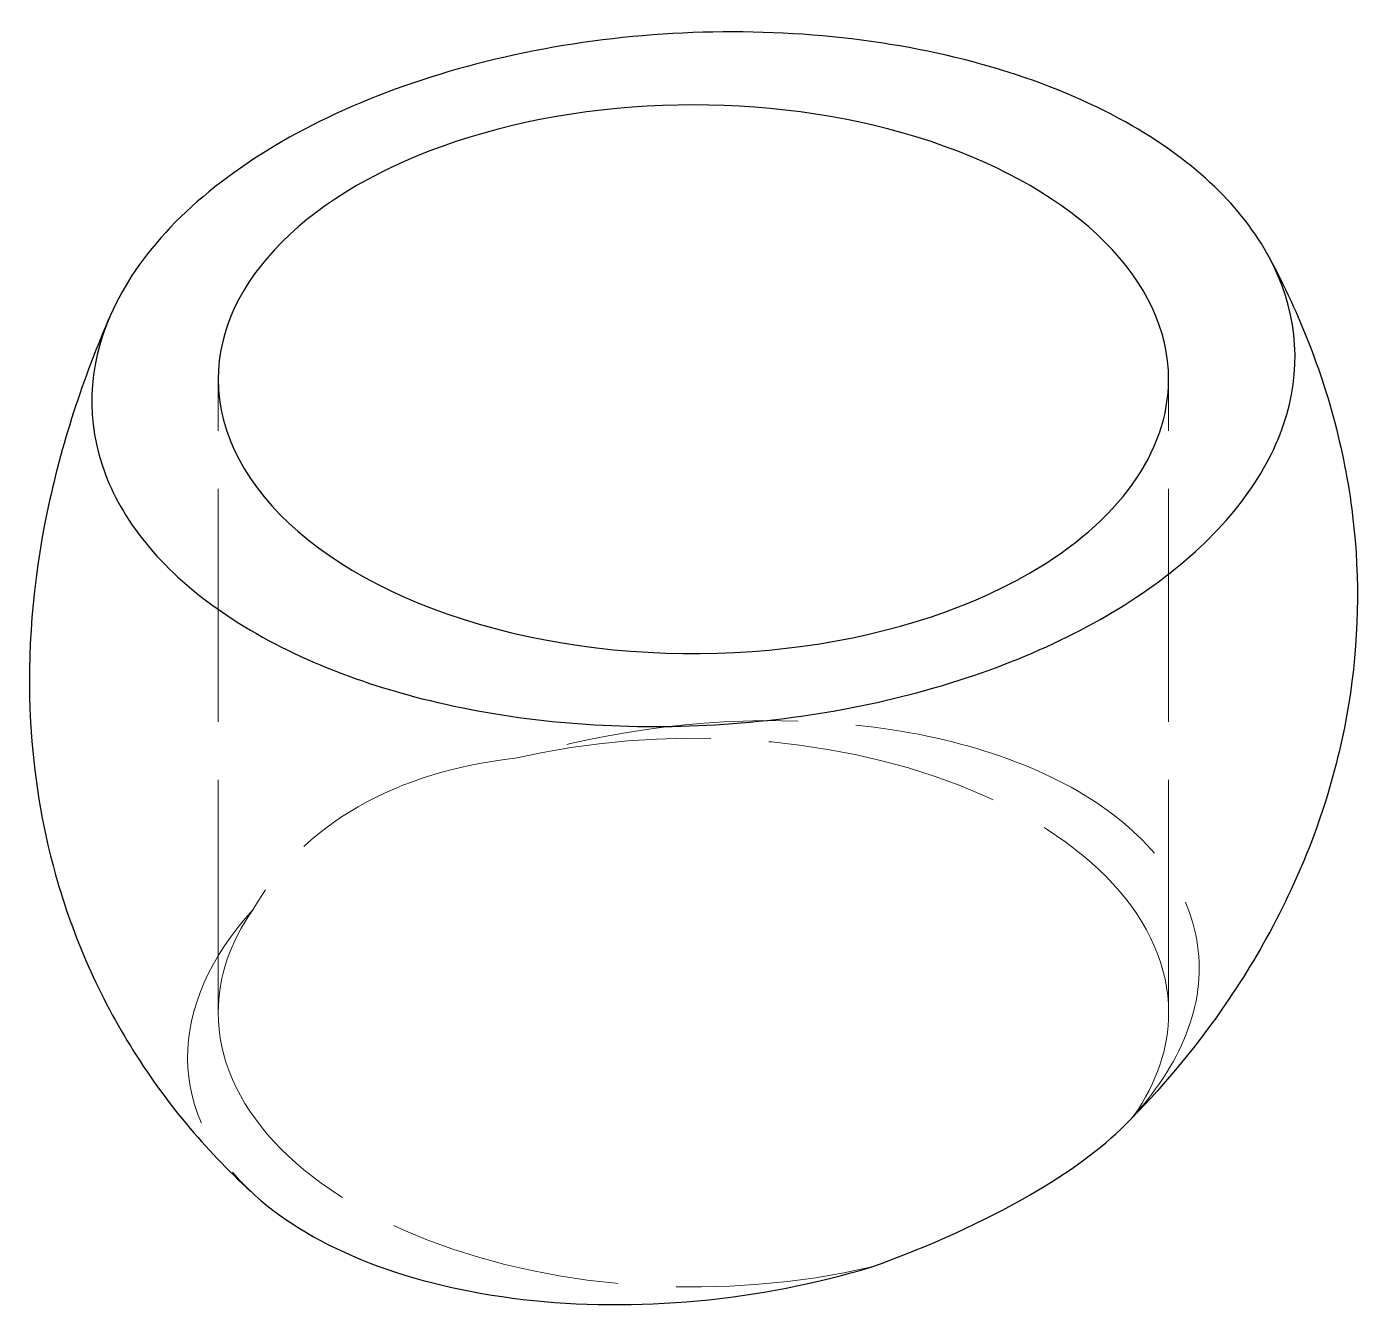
# Model space of a CAD drawing. Header units: millimetres. Extents: x -34.4 to 34.4, y -42.1 to 23.9.
import ezdxf

# ---------------------------------------------------------------- set-up
doc = ezdxf.new("R2010")
doc.units = ezdxf.units.MM
doc.linetypes.add('ACAD_ISO02W100', pattern=[15, 12, -3])
doc.layers.add('HIDDEN', color=7, linetype='ACAD_ISO02W100', lineweight=13)
doc.layers.add('VISIBLE', color=7, linetype='Continuous', lineweight=25)

msp = doc.modelspace()

# ---------------------------------------------------------------- linework, layer by layer
at = {"layer": 'HIDDEN'}
for p, q in [((-24.5, -26.944), (-24.5, 5.715)), ((24.5, -26.944), (24.5, 5.715))]:
    msp.add_line(p, q, dxfattribs=at)
for start_param, end_param in [(0, 1.955318), (2.757071, 3.141593), (3.141593, 5.09691), (5.898664, 6.283185)]:
    msp.add_ellipse((0, -26.944), major_axis=(24.5, 0), ratio=0.57735, start_param=start_param, end_param=end_param, dxfattribs=at)
for points, knots in [([(19.799, -15.513), (18.071, -14.515), (16.032, -13.696), (13.776, -13.095), (11.521, -12.493), (9.05, -12.109), (6.477, -11.96), (1.331, -11.656), (-4.22, -12.319), (-9.19, -13.832)], [0, 0, 0, 0, 0.0486353, 0.0486353, 0.0486353, 0.0972707, 0.0972707, 0.0972707, 0.1945414, 0.1945414, 0.1945414, 0.1945414]), ([(-9.19, -13.832), (-12.168, -14.159), (-14.956, -14.991), (-17.277, -16.326), (-19.634, -17.672), (-21.493, -19.524), (-22.711, -21.638)], [0, 0, 0, 0, 0.496666, 0.496666, 0.496666, 1, 1, 1, 1]), ([(22.711, -32.25), (24.017, -30.815), (24.966, -29.297), (25.514, -27.766), (26.064, -26.234), (26.212, -24.69), (25.953, -23.205), (25.695, -21.719), (25.03, -20.293), (23.987, -18.991), (22.946, -17.688), (21.528, -16.511), (19.799, -15.513)], [0, 0, 0, 0, 0.25, 0.25, 0.25, 0.5, 0.5, 0.5, 0.75, 0.75, 0.75, 1, 1, 1, 1]), ([(-22.711, -21.638), (-24.931, -24.073), (-26.104, -26.749), (-26.077, -29.319), (-26.06, -31.89), (-24.844, -34.348), (-22.586, -36.375)], [0, 0, 0, 0, 0.5, 0.5, 0.5, 1, 1, 1, 1])]:
    msp.add_open_spline(points, degree=3, knots=knots, dxfattribs=at)
msp.add_open_spline([(22.244, -32.746), (22.491, -32.498), (22.711, -32.25)], degree=2, dxfattribs=at)
at = {"layer": 'VISIBLE'}
for start_param, end_param in [(0, 3.141593), (3.141593, 5.497787), (5.497787, 6.283185)]:
    msp.add_ellipse((0, 5.715), major_axis=(24.5, 0), ratio=0.57735, start_param=start_param, end_param=end_param, dxfattribs=at)
for points, knots in [([(22.627, 18.779), (18.852, 20.965), (13.974, 22.508), (8.664, 23.196), (3.358, 23.893), (-2.364, 23.732), (-7.716, 22.737), (-13.072, 21.749), (-18.042, 19.93), (-21.944, 17.528), (-23.897, 16.329), (-25.587, 14.989), (-26.953, 13.554), (-28.321, 12.12), (-29.365, 10.592), (-30.049, 9.024)], [0, 0, 0, 0, 0.0850729, 0.0850729, 0.0850729, 0.1701458, 0.1701458, 0.1701458, 0.2552187, 0.2552187, 0.2552187, 0.2977551, 0.2977551, 0.2977551, 0.3402916, 0.3402916, 0.3402916, 0.3402916]), ([(-30.049, 9.024), (-31.234, 6.321), (-31.331, 3.5), (-30.332, 0.853), (-29.34, -1.795), (-27.253, -4.266), (-24.286, -6.303), (-21.325, -8.344), (-17.49, -9.949), (-13.174, -10.953), (-8.862, -11.96), (-4.078, -12.365), (0.686, -12.125), (5.45, -11.889), (10.185, -11.009), (14.403, -9.575), (18.625, -8.145), (22.323, -6.164), (25.116, -3.835), (27.915, -1.509), (29.804, 1.16), (30.589, 3.897), (31.381, 6.633), (31.067, 9.433), (29.68, 12.008)], [0, 0, 0, 0, 0.125, 0.125, 0.125, 0.25, 0.25, 0.25, 0.375, 0.375, 0.375, 0.5, 0.5, 0.5, 0.625, 0.625, 0.625, 0.75, 0.75, 0.75, 0.875, 0.875, 0.875, 1, 1, 1, 1]), ([(29.68, 12.008), (30.464, 10.549), (31.171, 9.025), (31.78, 7.447), (33.008, 4.272), (33.828, 0.868), (34.115, -2.608), (34.383, -5.819), (34.195, -9.084), (33.56, -12.261), (33.227, -13.929), (32.777, -15.566), (32.213, -17.171), (31.01, -20.598), (29.302, -23.842), (27.224, -26.808), (25.736, -28.935), (24.058, -30.921), (22.244, -32.746)], [0, 0, 0, 0, 0.106125, 0.106125, 0.106125, 0.319716, 0.319716, 0.319716, 0.517078, 0.517078, 0.517078, 0.620526, 0.620526, 0.620526, 0.841618, 0.841618, 0.841618, 1, 1, 1, 1]), ([(-30.049, 9.024), (-31.473, 5.762), (-32.609, 2.331), (-33.334, -1.2), (-34.06, -4.729), (-34.374, -8.357), (-34.174, -11.964), (-34.028, -14.623), (-33.603, -17.269), (-32.885, -19.833), (-31.988, -23.045), (-30.624, -26.127), (-28.864, -28.926), (-27.108, -31.727), (-24.956, -34.244), (-22.586, -36.375)], [0, 0, 0, 0, 0.166667, 0.166667, 0.166667, 0.333333, 0.333333, 0.333333, 0.666667, 0.666667, 0.666667, 0.833333, 0.833333, 0.833333, 1, 1, 1, 1]), ([(-22.586, -36.375), (-21.058, -37.752), (-19.059, -38.932), (-16.71, -39.842), (-14.362, -40.754), (-11.666, -41.396), (-8.785, -41.729), (-5.906, -42.063), (-2.843, -42.088), (0.216, -41.803), (3.275, -41.519), (6.328, -40.925), (9.19, -40.057)], [0, 0, 0, 0, 0.25, 0.25, 0.25, 0.5, 0.5, 0.5, 0.75, 0.75, 0.75, 1, 1, 1, 1])]:
    msp.add_open_spline(points, degree=3, knots=knots, dxfattribs=at)
for points in [[(29.68, 12.008), (28.307, 14.572), (25.874, 16.909), (22.627, 18.779)], [(17.324, -36.357), (19.376, -35.173), (21.05, -33.948), (22.244, -32.746)], [(9.19, -40.057), (12.188, -38.989), (14.993, -37.703), (17.324, -36.357)]]:
    msp.add_open_spline(points, degree=3, dxfattribs=at)

doc.saveas('drawing.dxf')
